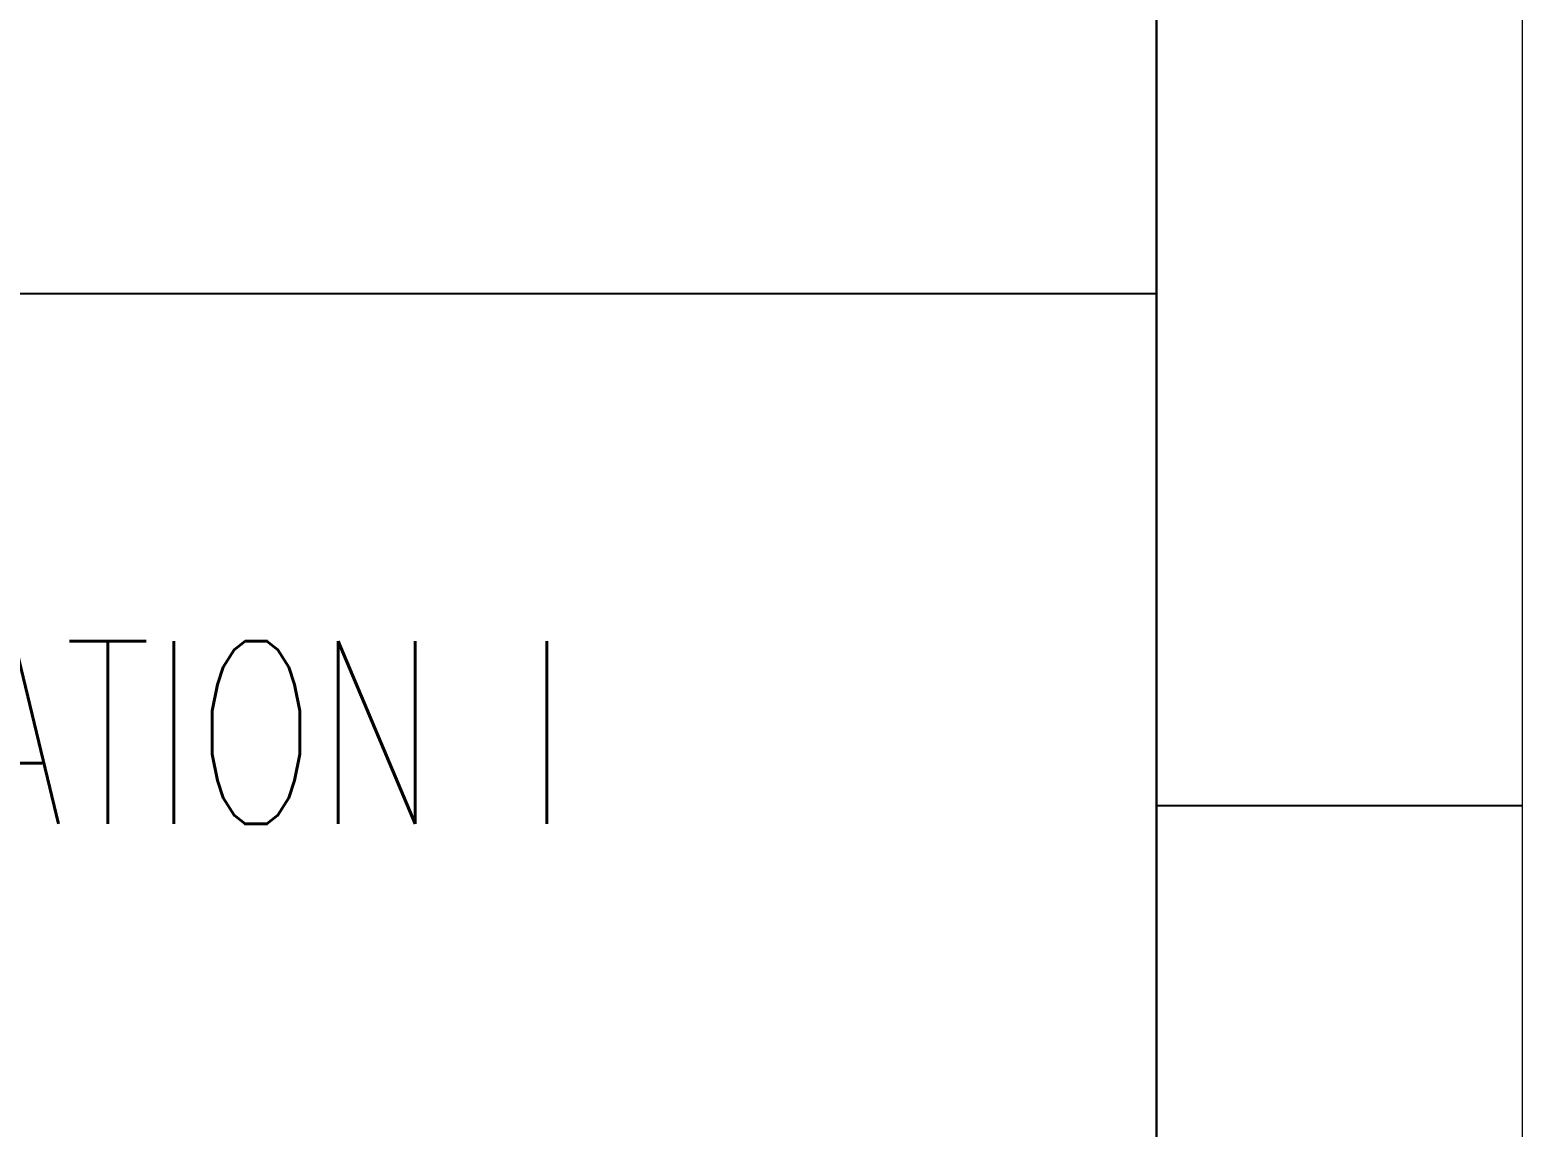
# Model space of a CAD drawing. Header units: inches. Extents: x 9 to 553326, y 5 to 186380.
# Drawn here: x 544272 to 553326, y 13586 to 20242 of the extents above; entities that cross this region are included whole.
import ezdxf
from ezdxf.enums import TextEntityAlignment as Align

# ---------------------------------------------------------------- set-up
doc = ezdxf.new("R2010")
doc.units = ezdxf.units.IN
doc.header["$MEASUREMENT"] = 0
doc.layers.add('TEG BORDER', color=7, linetype='Continuous')
doc.styles.add('HZTXT', font='txt_qlt.shx', dxfattribs={"width": 0.7, "bigfont": 'hztxt.shx'})

# ---------------------------------------------------------------- blocks, each defined once
blk = doc.blocks.new('TEG BORDER A2')
for p, q in [((589, 5), (589, 116)), ((594, 35), (589, 35))]:
    blk.add_line(p, q)
at = {"color": 5, "lineweight": 15}
blk.add_lwpolyline([(0, 420), (594, 420), (594, 0), (0, 0)], close=True, dxfattribs=at)
blk.add_lwpolyline([(5, 415), (589, 415), (589, 5), (5, 5)], close=True)
at = {"layer": 'TEG BORDER'}
blk.add_line((489, 42), (589, 42), dxfattribs=at)

msp = doc.modelspace()

# ---------------------------------------------------------------- block references
at = {"xscale": 443.75, "yscale": 443.75, "zscale": 443.75}
msp.add_blockref('TEG BORDER A2', (289738.4, 4.9), dxfattribs=at)

# ---------------------------------------------------------------- texts
at = {"style": 'HZTXT', "width": 0.7}
msp.add_text('ELECTRICAL EQUIPMENT LAYOUT FOR LIGHTING SYSTEM FOR LOCATION I', height=1109.375, dxfattribs=at).set_placement((528919.7, 15979.9), align=Align.MIDDLE_CENTER)

doc.saveas('drawing.dxf')
